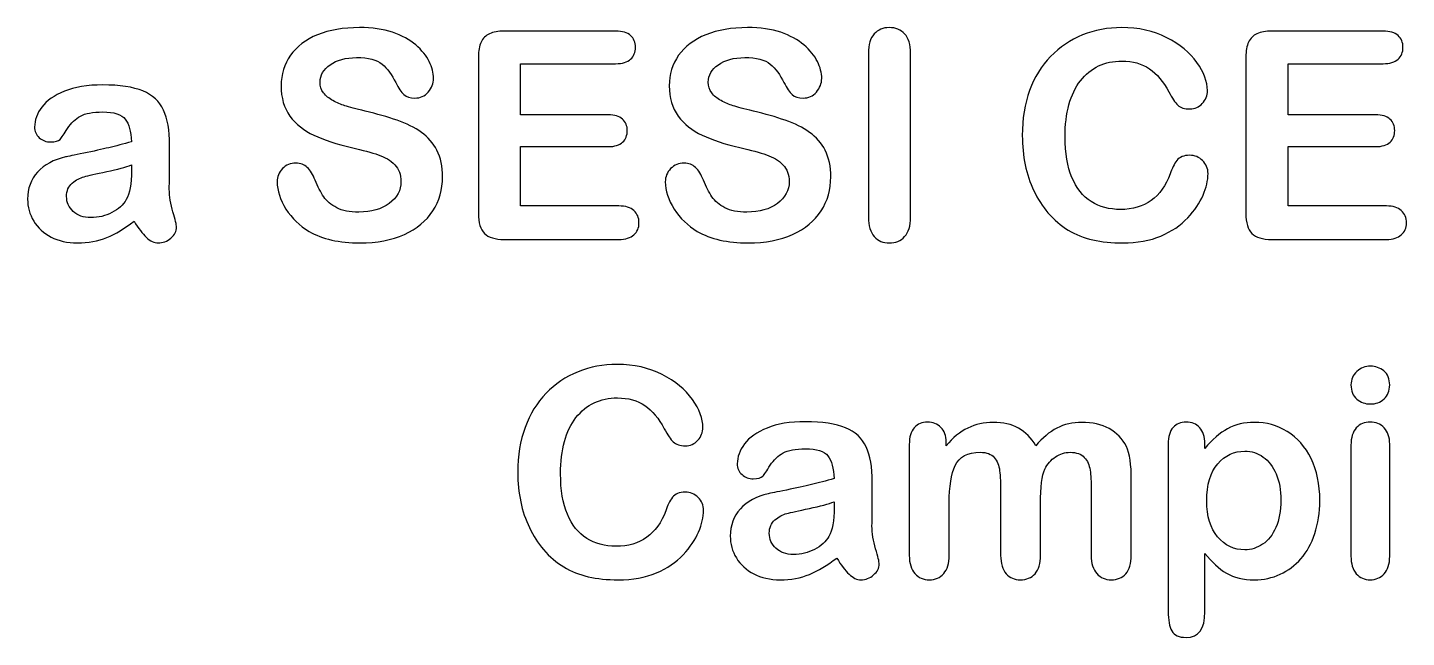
# Model space of a CAD drawing. Header units: millimetres. Extents: x -142 to 129, y -111 to 105.
# Drawn here: x -112.56 to -89.52, y -108.97 to -98.78 of the extents above; entities that cross this region are included whole.
import ezdxf

# ---------------------------------------------------------------- set-up
doc = ezdxf.new("R2010")
doc.units = ezdxf.units.MM
doc.header["$MEASUREMENT"] = 0
doc.layers.add('Layer 1', color=7, linetype='Continuous')

msp = doc.modelspace()

# ---------------------------------------------------------------- linework, layer by layer
at = {"layer": 'Layer 1', "color": 250}
for points, knots in [([(-105.6245, -101.2721), (-105.6245, -101.4821), (-105.6788, -101.6709), (-105.7874, -101.8387), (-105.8952, -102.0065), (-106.0541, -102.1378), (-106.2632, -102.2326), (-106.4723, -102.3274), (-106.7203, -102.3745), (-107.0064, -102.3745), (-107.3501, -102.3745), (-107.6338, -102.3096), (-107.8567, -102.1807), (-108.0148, -102.0875), (-108.1428, -101.9627), (-108.2417, -101.8071), (-108.3406, -101.6515), (-108.39, -101.4999), (-108.39, -101.3524), (-108.39, -101.2673), (-108.36, -101.1943), (-108.3009, -101.1327), (-108.2417, -101.0719), (-108.1663, -101.0419), (-108.0747, -101.0419), (-108.0002, -101.0419), (-107.9378, -101.0654), (-107.8867, -101.1133), (-107.8348, -101.1603), (-107.791, -101.2308), (-107.7546, -101.3248), (-107.7108, -101.4351), (-107.6622, -101.5283), (-107.6111, -101.602), (-107.5592, -101.6766), (-107.4871, -101.7382), (-107.3939, -101.7868), (-107.2999, -101.8346), (-107.1775, -101.859), (-107.0251, -101.859), (-106.8168, -101.859), (-106.6466, -101.8103), (-106.5161, -101.7131), (-106.3856, -101.6158), (-106.3199, -101.4942), (-106.3199, -101.3483), (-106.3199, -101.2324), (-106.3548, -101.1384), (-106.4253, -101.0671), (-106.4958, -100.9949), (-106.5874, -100.9398), (-106.6993, -100.9017), (-106.8103, -100.8636), (-106.9602, -100.8231), (-107.1467, -100.7801), (-107.3963, -100.7218), (-107.6062, -100.6529), (-107.774, -100.5751), (-107.9426, -100.4965), (-108.0764, -100.3895), (-108.1752, -100.2541), (-108.2741, -100.1187), (-108.3236, -99.951), (-108.3236, -99.7491), (-108.3236, -99.5579), (-108.2717, -99.3876), (-108.1671, -99.2385), (-108.0626, -99.0902), (-107.911, -98.9759), (-107.7132, -98.8956), (-107.5155, -98.8154), (-107.2828, -98.7757), (-107.0154, -98.7757), (-106.8022, -98.7757), (-106.6174, -98.8024), (-106.461, -98.8551), (-106.3053, -98.9086), (-106.1757, -98.9791), (-106.0727, -99.0667), (-105.9706, -99.1542), (-105.8952, -99.2466), (-105.8474, -99.3431), (-105.8004, -99.4395), (-105.7761, -99.5343), (-105.7761, -99.6259), (-105.7761, -99.7094), (-105.806, -99.7856), (-105.8652, -99.8529), (-105.9244, -99.9202), (-105.999, -99.9534), (-106.0873, -99.9534), (-106.1684, -99.9534), (-106.2291, -99.9331), (-106.2713, -99.8934), (-106.3134, -99.8529), (-106.3588, -99.7864), (-106.4075, -99.6948), (-106.4715, -99.5635), (-106.5469, -99.4606), (-106.636, -99.3868), (-106.7244, -99.3131), (-106.867, -99.2766), (-107.064, -99.2766), (-107.2456, -99.2766), (-107.3931, -99.3163), (-107.5041, -99.3966), (-107.616, -99.4768), (-107.6719, -99.5724), (-107.6719, -99.6851), (-107.6719, -99.7548), (-107.6533, -99.8148), (-107.6152, -99.8659), (-107.5771, -99.9161), (-107.5244, -99.9599), (-107.4579, -99.9964), (-107.3915, -100.0328), (-107.3242, -100.0612), (-107.2561, -100.0823), (-107.188, -100.1025), (-107.0753, -100.1325), (-106.9189, -100.1722), (-106.7228, -100.2184), (-106.5444, -100.2687), (-106.3856, -100.3246), (-106.2267, -100.3797), (-106.0914, -100.447), (-105.9795, -100.5264), (-105.8676, -100.6051), (-105.7809, -100.7056), (-105.7185, -100.8263), (-105.6561, -100.9479), (-105.6245, -101.0962), (-105.6245, -101.2721)], [0, 0, 0, 0, 0.0227273, 0.0227273, 0.0227273, 0.0454545, 0.0454545, 0.0454545, 0.0681818, 0.0681818, 0.0681818, 0.0909091, 0.0909091, 0.0909091, 0.1136364, 0.1136364, 0.1136364, 0.1363636, 0.1363636, 0.1363636, 0.1590909, 0.1590909, 0.1590909, 0.1818182, 0.1818182, 0.1818182, 0.2045455, 0.2045455, 0.2045455, 0.2272727, 0.2272727, 0.2272727, 0.25, 0.25, 0.25, 0.2727273, 0.2727273, 0.2727273, 0.2954545, 0.2954545, 0.2954545, 0.3181818, 0.3181818, 0.3181818, 0.3409091, 0.3409091, 0.3409091, 0.3636364, 0.3636364, 0.3636364, 0.3863636, 0.3863636, 0.3863636, 0.4090909, 0.4090909, 0.4090909, 0.4318182, 0.4318182, 0.4318182, 0.4545455, 0.4545455, 0.4545455, 0.4772727, 0.4772727, 0.4772727, 0.5, 0.5, 0.5, 0.5227273, 0.5227273, 0.5227273, 0.5454545, 0.5454545, 0.5454545, 0.5681818, 0.5681818, 0.5681818, 0.5909091, 0.5909091, 0.5909091, 0.6136364, 0.6136364, 0.6136364, 0.6363636, 0.6363636, 0.6363636, 0.6590909, 0.6590909, 0.6590909, 0.6818182, 0.6818182, 0.6818182, 0.7045455, 0.7045455, 0.7045455, 0.7272727, 0.7272727, 0.7272727, 0.75, 0.75, 0.75, 0.7727273, 0.7727273, 0.7727273, 0.7954545, 0.7954545, 0.7954545, 0.8181818, 0.8181818, 0.8181818, 0.8409091, 0.8409091, 0.8409091, 0.8636364, 0.8636364, 0.8636364, 0.8863636, 0.8863636, 0.8863636, 0.9090909, 0.9090909, 0.9090909, 0.9318182, 0.9318182, 0.9318182, 0.9545455, 0.9545455, 0.9545455, 0.9772727, 0.9772727, 0.9772727, 1, 1, 1, 1]), ([(-102.7325, -99.3787), (-102.7325, -99.3787), (-104.3211, -99.3787), (-104.3211, -99.3787), (-104.3211, -99.3787), (-104.3211, -100.2347), (-104.3211, -100.2347), (-104.3211, -100.2347), (-102.8581, -100.2347), (-102.8581, -100.2347), (-102.7503, -100.2347), (-102.6701, -100.259), (-102.6174, -100.3068), (-102.5639, -100.3546), (-102.5379, -100.4186), (-102.5379, -100.4973), (-102.5379, -100.5759), (-102.5639, -100.6407), (-102.6157, -100.6902), (-102.6684, -100.7396), (-102.7487, -100.7647), (-102.8581, -100.7647), (-102.8581, -100.7647), (-104.3211, -100.7647), (-104.3211, -100.7647), (-104.3211, -100.7647), (-104.3211, -101.7568), (-104.3211, -101.7568), (-104.3211, -101.7568), (-102.6782, -101.7568), (-102.6782, -101.7568), (-102.5671, -101.7568), (-102.4836, -101.7828), (-102.4277, -101.8338), (-102.371, -101.8849), (-102.3426, -101.9538), (-102.3426, -102.0389), (-102.3426, -102.1208), (-102.371, -102.188), (-102.4277, -102.2391), (-102.4836, -102.2902), (-102.5671, -102.3161), (-102.6782, -102.3161), (-102.6782, -102.3161), (-104.5943, -102.3161), (-104.5943, -102.3161), (-104.7474, -102.3161), (-104.8577, -102.2821), (-104.925, -102.214), (-104.9922, -102.1459), (-105.0263, -102.0357), (-105.0263, -101.8841), (-105.0263, -101.8841), (-105.0263, -99.2661), (-105.0263, -99.2661), (-105.0263, -99.1647), (-105.0109, -99.0821), (-104.9809, -99.018), (-104.9509, -98.954), (-104.9039, -98.907), (-104.8398, -98.8778), (-104.7758, -98.8486), (-104.694, -98.834), (-104.5943, -98.834), (-104.5943, -98.834), (-102.7325, -98.834), (-102.7325, -98.834), (-102.6198, -98.834), (-102.5363, -98.8592), (-102.482, -98.9086), (-102.4277, -98.9589), (-102.4001, -99.0245), (-102.4001, -99.1048), (-102.4001, -99.1874), (-102.4277, -99.2539), (-102.482, -99.3042), (-102.5363, -99.3536), (-102.6198, -99.3787), (-102.7325, -99.3787)], [0, 0, 0, 0, 0.0384615, 0.0384615, 0.0384615, 0.0769231, 0.0769231, 0.0769231, 0.1153846, 0.1153846, 0.1153846, 0.1538462, 0.1538462, 0.1538462, 0.1923077, 0.1923077, 0.1923077, 0.2307692, 0.2307692, 0.2307692, 0.2692308, 0.2692308, 0.2692308, 0.3076923, 0.3076923, 0.3076923, 0.3461538, 0.3461538, 0.3461538, 0.3846154, 0.3846154, 0.3846154, 0.4230769, 0.4230769, 0.4230769, 0.4615385, 0.4615385, 0.4615385, 0.5, 0.5, 0.5, 0.5384615, 0.5384615, 0.5384615, 0.5769231, 0.5769231, 0.5769231, 0.6153846, 0.6153846, 0.6153846, 0.6538462, 0.6538462, 0.6538462, 0.6923077, 0.6923077, 0.6923077, 0.7307692, 0.7307692, 0.7307692, 0.7692308, 0.7692308, 0.7692308, 0.8076923, 0.8076923, 0.8076923, 0.8461538, 0.8461538, 0.8461538, 0.8846154, 0.8846154, 0.8846154, 0.9230769, 0.9230769, 0.9230769, 0.9615385, 0.9615385, 0.9615385, 1, 1, 1, 1]), ([(-99.1369, -101.2721), (-99.1369, -101.4821), (-99.1912, -101.6709), (-99.2998, -101.8387), (-99.4076, -102.0065), (-99.5665, -102.1378), (-99.7756, -102.2326), (-99.9847, -102.3274), (-100.2327, -102.3745), (-100.5188, -102.3745), (-100.8625, -102.3745), (-101.1462, -102.3096), (-101.3691, -102.1807), (-101.5272, -102.0875), (-101.6552, -101.9627), (-101.7541, -101.8071), (-101.853, -101.6515), (-101.9024, -101.4999), (-101.9024, -101.3524), (-101.9024, -101.2673), (-101.8724, -101.1943), (-101.8133, -101.1327), (-101.7541, -101.0719), (-101.6787, -101.0419), (-101.5871, -101.0419), (-101.5126, -101.0419), (-101.4502, -101.0654), (-101.3991, -101.1133), (-101.3472, -101.1603), (-101.3034, -101.2308), (-101.267, -101.3248), (-101.2232, -101.4351), (-101.1746, -101.5283), (-101.1235, -101.602), (-101.0716, -101.6766), (-100.9995, -101.7382), (-100.9063, -101.7868), (-100.8123, -101.8346), (-100.6899, -101.859), (-100.5375, -101.859), (-100.3292, -101.859), (-100.159, -101.8103), (-100.0285, -101.7131), (-99.898, -101.6158), (-99.8323, -101.4942), (-99.8323, -101.3483), (-99.8323, -101.2324), (-99.8672, -101.1384), (-99.9377, -101.0671), (-100.0082, -100.9949), (-100.0998, -100.9398), (-100.2117, -100.9017), (-100.3227, -100.8636), (-100.4726, -100.8231), (-100.6591, -100.7801), (-100.9087, -100.7218), (-101.1186, -100.6529), (-101.2864, -100.5751), (-101.455, -100.4965), (-101.5888, -100.3895), (-101.6876, -100.2541), (-101.7865, -100.1187), (-101.836, -99.951), (-101.836, -99.7491), (-101.836, -99.5579), (-101.7841, -99.3876), (-101.6795, -99.2385), (-101.575, -99.0902), (-101.4234, -98.9759), (-101.2256, -98.8956), (-101.0279, -98.8154), (-100.7952, -98.7757), (-100.5278, -98.7757), (-100.3146, -98.7757), (-100.1298, -98.8024), (-99.9734, -98.8551), (-99.8177, -98.9086), (-99.6881, -98.9791), (-99.5851, -99.0667), (-99.483, -99.1542), (-99.4076, -99.2466), (-99.3598, -99.3431), (-99.3128, -99.4395), (-99.2885, -99.5343), (-99.2885, -99.6259), (-99.2885, -99.7094), (-99.3184, -99.7856), (-99.3776, -99.8529), (-99.4368, -99.9202), (-99.5114, -99.9534), (-99.5997, -99.9534), (-99.6808, -99.9534), (-99.7415, -99.9331), (-99.7837, -99.8934), (-99.8258, -99.8529), (-99.8712, -99.7864), (-99.9199, -99.6948), (-99.9839, -99.5635), (-100.0593, -99.4606), (-100.1484, -99.3868), (-100.2368, -99.3131), (-100.3794, -99.2766), (-100.5764, -99.2766), (-100.758, -99.2766), (-100.9055, -99.3163), (-101.0165, -99.3966), (-101.1284, -99.4768), (-101.1843, -99.5724), (-101.1843, -99.6851), (-101.1843, -99.7548), (-101.1657, -99.8148), (-101.1276, -99.8659), (-101.0895, -99.9161), (-101.0368, -99.9599), (-100.9703, -99.9964), (-100.9039, -100.0328), (-100.8366, -100.0612), (-100.7685, -100.0823), (-100.7004, -100.1025), (-100.5877, -100.1325), (-100.4313, -100.1722), (-100.2352, -100.2184), (-100.0568, -100.2687), (-99.898, -100.3246), (-99.7391, -100.3797), (-99.6038, -100.447), (-99.4919, -100.5264), (-99.38, -100.6051), (-99.2933, -100.7056), (-99.2309, -100.8263), (-99.1685, -100.9479), (-99.1369, -101.0962), (-99.1369, -101.2721)], [0, 0, 0, 0, 0.0227273, 0.0227273, 0.0227273, 0.0454545, 0.0454545, 0.0454545, 0.0681818, 0.0681818, 0.0681818, 0.0909091, 0.0909091, 0.0909091, 0.1136364, 0.1136364, 0.1136364, 0.1363636, 0.1363636, 0.1363636, 0.1590909, 0.1590909, 0.1590909, 0.1818182, 0.1818182, 0.1818182, 0.2045455, 0.2045455, 0.2045455, 0.2272727, 0.2272727, 0.2272727, 0.25, 0.25, 0.25, 0.2727273, 0.2727273, 0.2727273, 0.2954545, 0.2954545, 0.2954545, 0.3181818, 0.3181818, 0.3181818, 0.3409091, 0.3409091, 0.3409091, 0.3636364, 0.3636364, 0.3636364, 0.3863636, 0.3863636, 0.3863636, 0.4090909, 0.4090909, 0.4090909, 0.4318182, 0.4318182, 0.4318182, 0.4545455, 0.4545455, 0.4545455, 0.4772727, 0.4772727, 0.4772727, 0.5, 0.5, 0.5, 0.5227273, 0.5227273, 0.5227273, 0.5454545, 0.5454545, 0.5454545, 0.5681818, 0.5681818, 0.5681818, 0.5909091, 0.5909091, 0.5909091, 0.6136364, 0.6136364, 0.6136364, 0.6363636, 0.6363636, 0.6363636, 0.6590909, 0.6590909, 0.6590909, 0.6818182, 0.6818182, 0.6818182, 0.7045455, 0.7045455, 0.7045455, 0.7272727, 0.7272727, 0.7272727, 0.75, 0.75, 0.75, 0.7727273, 0.7727273, 0.7727273, 0.7954545, 0.7954545, 0.7954545, 0.8181818, 0.8181818, 0.8181818, 0.8409091, 0.8409091, 0.8409091, 0.8636364, 0.8636364, 0.8636364, 0.8863636, 0.8863636, 0.8863636, 0.9090909, 0.9090909, 0.9090909, 0.9318182, 0.9318182, 0.9318182, 0.9545455, 0.9545455, 0.9545455, 0.9772727, 0.9772727, 0.9772727, 1, 1, 1, 1]), ([(-98.5095, -101.9449), (-98.5095, -101.9449), (-98.5095, -99.2028), (-98.5095, -99.2028), (-98.5095, -99.0602), (-98.4771, -98.954), (-98.4122, -98.8827), (-98.3474, -98.8114), (-98.2631, -98.7757), (-98.1602, -98.7757), (-98.0548, -98.7757), (-97.9689, -98.8105), (-97.9032, -98.8811), (-97.8376, -98.9516), (-97.8043, -99.0586), (-97.8043, -99.2028), (-97.8043, -99.2028), (-97.8043, -101.9449), (-97.8043, -101.9449), (-97.8043, -102.0892), (-97.8376, -102.1961), (-97.9032, -102.2675), (-97.9689, -102.3388), (-98.0548, -102.3745), (-98.1602, -102.3745), (-98.2615, -102.3745), (-98.345, -102.3388), (-98.4106, -102.2667), (-98.4763, -102.1945), (-98.5095, -102.0875), (-98.5095, -101.9449)], [0, 0, 0, 0, 0.1, 0.1, 0.1, 0.2, 0.2, 0.2, 0.3, 0.3, 0.3, 0.4, 0.4, 0.4, 0.5, 0.5, 0.5, 0.6, 0.6, 0.6, 0.7, 0.7, 0.7, 0.8, 0.8, 0.8, 0.9, 0.9, 0.9, 1, 1, 1, 1]), ([(-92.8333, -101.2162), (-92.8333, -101.3272), (-92.8601, -101.4472), (-92.9152, -101.5761), (-92.9695, -101.705), (-93.0554, -101.8314), (-93.1729, -101.9554), (-93.2896, -102.0802), (-93.4396, -102.1807), (-93.6211, -102.2586), (-93.8035, -102.3356), (-94.0159, -102.3745), (-94.2582, -102.3745), (-94.4414, -102.3745), (-94.6084, -102.3574), (-94.7591, -102.3226), (-94.9091, -102.2877), (-95.0461, -102.2334), (-95.1685, -102.1597), (-95.2908, -102.0867), (-95.4043, -101.9895), (-95.5073, -101.8695), (-95.5988, -101.7601), (-95.6775, -101.6385), (-95.7423, -101.5031), (-95.8072, -101.3678), (-95.8558, -101.2227), (-95.8882, -101.0695), (-95.9206, -100.9155), (-95.9368, -100.7526), (-95.9368, -100.5799), (-95.9368, -100.3003), (-95.8963, -100.049), (-95.8144, -99.8278), (-95.7334, -99.6057), (-95.6159, -99.416), (-95.4643, -99.2588), (-95.3119, -99.1015), (-95.1344, -98.9816), (-94.9302, -98.8989), (-94.7259, -98.817), (-94.5079, -98.7757), (-94.2769, -98.7757), (-93.9948, -98.7757), (-93.7443, -98.8316), (-93.5239, -98.9443), (-93.3042, -99.0561), (-93.1356, -99.1955), (-93.0181, -99.3609), (-92.9014, -99.5262), (-92.8422, -99.6819), (-92.8422, -99.8294), (-92.8422, -99.9104), (-92.8714, -99.981), (-92.9281, -100.0434), (-92.9849, -100.105), (-93.0538, -100.1358), (-93.1348, -100.1358), (-93.2248, -100.1358), (-93.2929, -100.1139), (-93.3375, -100.0717), (-93.3828, -100.0288), (-93.4331, -99.955), (-93.4882, -99.8505), (-93.5806, -99.6778), (-93.6884, -99.5489), (-93.8124, -99.463), (-93.9373, -99.3779), (-94.0896, -99.335), (-94.272, -99.335), (-94.5622, -99.335), (-94.7924, -99.4452), (-94.9642, -99.6648), (-95.136, -99.8853), (-95.2219, -100.1982), (-95.2219, -100.6034), (-95.2219, -100.8742), (-95.1839, -101.0995), (-95.1077, -101.2794), (-95.0323, -101.4594), (-94.9245, -101.5931), (-94.7851, -101.6823), (-94.6457, -101.7706), (-94.4827, -101.8152), (-94.2955, -101.8152), (-94.0929, -101.8152), (-93.9219, -101.7649), (-93.7816, -101.6644), (-93.6414, -101.5639), (-93.536, -101.4164), (-93.4647, -101.2211), (-93.4347, -101.1295), (-93.3974, -101.0549), (-93.3529, -100.9966), (-93.3091, -100.939), (-93.2378, -100.9098), (-93.1397, -100.9098), (-93.0554, -100.9098), (-92.9833, -100.939), (-92.9233, -100.9982), (-92.8633, -101.0565), (-92.8333, -101.1295), (-92.8333, -101.2162)], [0, 0, 0, 0, 0.0294118, 0.0294118, 0.0294118, 0.0588235, 0.0588235, 0.0588235, 0.0882353, 0.0882353, 0.0882353, 0.1176471, 0.1176471, 0.1176471, 0.1470588, 0.1470588, 0.1470588, 0.1764706, 0.1764706, 0.1764706, 0.2058824, 0.2058824, 0.2058824, 0.2352941, 0.2352941, 0.2352941, 0.2647059, 0.2647059, 0.2647059, 0.2941176, 0.2941176, 0.2941176, 0.3235294, 0.3235294, 0.3235294, 0.3529412, 0.3529412, 0.3529412, 0.3823529, 0.3823529, 0.3823529, 0.4117647, 0.4117647, 0.4117647, 0.4411765, 0.4411765, 0.4411765, 0.4705882, 0.4705882, 0.4705882, 0.5, 0.5, 0.5, 0.5294118, 0.5294118, 0.5294118, 0.5588235, 0.5588235, 0.5588235, 0.5882353, 0.5882353, 0.5882353, 0.6176471, 0.6176471, 0.6176471, 0.6470588, 0.6470588, 0.6470588, 0.6764706, 0.6764706, 0.6764706, 0.7058824, 0.7058824, 0.7058824, 0.7352941, 0.7352941, 0.7352941, 0.7647059, 0.7647059, 0.7647059, 0.7941176, 0.7941176, 0.7941176, 0.8235294, 0.8235294, 0.8235294, 0.8529412, 0.8529412, 0.8529412, 0.8823529, 0.8823529, 0.8823529, 0.9117647, 0.9117647, 0.9117647, 0.9411765, 0.9411765, 0.9411765, 0.9705882, 0.9705882, 0.9705882, 1, 1, 1, 1]), ([(-89.9073, -99.3787), (-89.9073, -99.3787), (-91.4959, -99.3787), (-91.4959, -99.3787), (-91.4959, -99.3787), (-91.4959, -100.2347), (-91.4959, -100.2347), (-91.4959, -100.2347), (-90.0329, -100.2347), (-90.0329, -100.2347), (-89.9251, -100.2347), (-89.8449, -100.259), (-89.7922, -100.3068), (-89.7387, -100.3546), (-89.7127, -100.4186), (-89.7127, -100.4973), (-89.7127, -100.5759), (-89.7387, -100.6407), (-89.7905, -100.6902), (-89.8432, -100.7396), (-89.9235, -100.7647), (-90.0329, -100.7647), (-90.0329, -100.7647), (-91.4959, -100.7647), (-91.4959, -100.7647), (-91.4959, -100.7647), (-91.4959, -101.7568), (-91.4959, -101.7568), (-91.4959, -101.7568), (-89.853, -101.7568), (-89.853, -101.7568), (-89.7419, -101.7568), (-89.6584, -101.7828), (-89.6025, -101.8338), (-89.5458, -101.8849), (-89.5174, -101.9538), (-89.5174, -102.0389), (-89.5174, -102.1208), (-89.5458, -102.188), (-89.6025, -102.2391), (-89.6584, -102.2902), (-89.7419, -102.3161), (-89.853, -102.3161), (-89.853, -102.3161), (-91.7691, -102.3161), (-91.7691, -102.3161), (-91.9222, -102.3161), (-92.0325, -102.2821), (-92.0998, -102.214), (-92.167, -102.1459), (-92.2011, -102.0357), (-92.2011, -101.8841), (-92.2011, -101.8841), (-92.2011, -99.2661), (-92.2011, -99.2661), (-92.2011, -99.1647), (-92.1857, -99.0821), (-92.1557, -99.018), (-92.1257, -98.954), (-92.0787, -98.907), (-92.0146, -98.8778), (-91.9506, -98.8486), (-91.8688, -98.834), (-91.7691, -98.834), (-91.7691, -98.834), (-89.9073, -98.834), (-89.9073, -98.834), (-89.7946, -98.834), (-89.7111, -98.8592), (-89.6568, -98.9086), (-89.6025, -98.9589), (-89.5749, -99.0245), (-89.5749, -99.1048), (-89.5749, -99.1874), (-89.6025, -99.2539), (-89.6568, -99.3042), (-89.7111, -99.3536), (-89.7946, -99.3787), (-89.9073, -99.3787)], [0, 0, 0, 0, 0.0384615, 0.0384615, 0.0384615, 0.0769231, 0.0769231, 0.0769231, 0.1153846, 0.1153846, 0.1153846, 0.1538462, 0.1538462, 0.1538462, 0.1923077, 0.1923077, 0.1923077, 0.2307692, 0.2307692, 0.2307692, 0.2692308, 0.2692308, 0.2692308, 0.3076923, 0.3076923, 0.3076923, 0.3461538, 0.3461538, 0.3461538, 0.3846154, 0.3846154, 0.3846154, 0.4230769, 0.4230769, 0.4230769, 0.4615385, 0.4615385, 0.4615385, 0.5, 0.5, 0.5, 0.5384615, 0.5384615, 0.5384615, 0.5769231, 0.5769231, 0.5769231, 0.6153846, 0.6153846, 0.6153846, 0.6538462, 0.6538462, 0.6538462, 0.6923077, 0.6923077, 0.6923077, 0.7307692, 0.7307692, 0.7307692, 0.7692308, 0.7692308, 0.7692308, 0.8076923, 0.8076923, 0.8076923, 0.8461538, 0.8461538, 0.8461538, 0.8846154, 0.8846154, 0.8846154, 0.9230769, 0.9230769, 0.9230769, 0.9615385, 0.9615385, 0.9615385, 1, 1, 1, 1]), ([(-110.7812, -102.0105), (-110.9384, -102.1321), (-111.09, -102.2229), (-111.2359, -102.2837), (-111.3826, -102.3445), (-111.5471, -102.3745), (-111.7287, -102.3745), (-111.8948, -102.3745), (-112.0415, -102.3412), (-112.1672, -102.2756), (-112.2928, -102.2099), (-112.3901, -102.1216), (-112.4581, -102.0089), (-112.5262, -101.8962), (-112.5603, -101.7747), (-112.5603, -101.6434), (-112.5603, -101.4659), (-112.5043, -101.3151), (-112.3917, -101.1903), (-112.279, -101.0646), (-112.1242, -100.9812), (-111.9272, -100.9382), (-111.8867, -100.9285), (-111.7846, -100.9074), (-111.6217, -100.8742), (-111.4588, -100.8409), (-111.3185, -100.8109), (-111.2026, -100.7826), (-111.0867, -100.755), (-110.9603, -100.7218), (-110.8241, -100.6821), (-110.8322, -100.511), (-110.8663, -100.3854), (-110.927, -100.306), (-110.9886, -100.2257), (-111.1143, -100.186), (-111.3064, -100.186), (-111.4709, -100.186), (-111.5949, -100.2087), (-111.6776, -100.2549), (-111.7611, -100.3003), (-111.8324, -100.3692), (-111.8916, -100.4616), (-111.9508, -100.5532), (-111.9929, -100.6132), (-112.0172, -100.6432), (-112.0423, -100.6723), (-112.095, -100.6869), (-112.1753, -100.6869), (-112.2482, -100.6869), (-112.3114, -100.6634), (-112.3641, -100.6164), (-112.4168, -100.5702), (-112.4436, -100.5102), (-112.4436, -100.4373), (-112.4436, -100.323), (-112.403, -100.212), (-112.3228, -100.1042), (-112.2417, -99.9964), (-112.1161, -99.908), (-111.9451, -99.8383), (-111.7741, -99.7686), (-111.5609, -99.7337), (-111.3056, -99.7337), (-111.0211, -99.7337), (-110.7966, -99.7678), (-110.6336, -99.8351), (-110.4707, -99.9023), (-110.3556, -100.0085), (-110.2883, -100.1544), (-110.2211, -100.3003), (-110.187, -100.4932), (-110.187, -100.7339), (-110.187, -100.8863), (-110.1878, -101.0152), (-110.1887, -101.1214), (-110.1895, -101.2276), (-110.1903, -101.3459), (-110.1919, -101.4756), (-110.1919, -101.5972), (-110.1716, -101.7244), (-110.1311, -101.8565), (-110.0906, -101.9878), (-110.0711, -102.0729), (-110.0711, -102.111), (-110.0711, -102.1775), (-110.1019, -102.2383), (-110.1643, -102.2926), (-110.2276, -102.3469), (-110.2981, -102.3745), (-110.3775, -102.3745), (-110.444, -102.3745), (-110.5096, -102.3437), (-110.5745, -102.2812), (-110.6393, -102.2188), (-110.7082, -102.1289), (-110.7812, -102.0105)], [0, 0, 0, 0, 0.03125, 0.03125, 0.03125, 0.0625, 0.0625, 0.0625, 0.09375, 0.09375, 0.09375, 0.125, 0.125, 0.125, 0.15625, 0.15625, 0.15625, 0.1875, 0.1875, 0.1875, 0.21875, 0.21875, 0.21875, 0.25, 0.25, 0.25, 0.28125, 0.28125, 0.28125, 0.3125, 0.3125, 0.3125, 0.34375, 0.34375, 0.34375, 0.375, 0.375, 0.375, 0.40625, 0.40625, 0.40625, 0.4375, 0.4375, 0.4375, 0.46875, 0.46875, 0.46875, 0.5, 0.5, 0.5, 0.53125, 0.53125, 0.53125, 0.5625, 0.5625, 0.5625, 0.59375, 0.59375, 0.59375, 0.625, 0.625, 0.625, 0.65625, 0.65625, 0.65625, 0.6875, 0.6875, 0.6875, 0.71875, 0.71875, 0.71875, 0.75, 0.75, 0.75, 0.78125, 0.78125, 0.78125, 0.8125, 0.8125, 0.8125, 0.84375, 0.84375, 0.84375, 0.875, 0.875, 0.875, 0.90625, 0.90625, 0.90625, 0.9375, 0.9375, 0.9375, 0.96875, 0.96875, 0.96875, 1, 1, 1, 1]), ([(-110.8241, -101.0711), (-110.9189, -101.106), (-111.0567, -101.1433), (-111.2383, -101.1814), (-111.419, -101.2203), (-111.5447, -101.2494), (-111.6144, -101.2673), (-111.6841, -101.2859), (-111.7505, -101.3216), (-111.8138, -101.3743), (-111.877, -101.4278), (-111.9086, -101.5015), (-111.9086, -101.5972), (-111.9086, -101.6952), (-111.8713, -101.7787), (-111.7967, -101.8476), (-111.723, -101.9165), (-111.6257, -101.9514), (-111.505, -101.9514), (-111.3769, -101.9514), (-111.2586, -101.923), (-111.1508, -101.8671), (-111.0421, -101.8103), (-110.9627, -101.7382), (-110.9116, -101.649), (-110.8533, -101.551), (-110.8241, -101.3888), (-110.8241, -101.1635), (-110.8241, -101.1635), (-110.8241, -101.0711), (-110.8241, -101.0711)], [0, 0, 0, 0, 0.1, 0.1, 0.1, 0.2, 0.2, 0.2, 0.3, 0.3, 0.3, 0.4, 0.4, 0.4, 0.5, 0.5, 0.5, 0.6, 0.6, 0.6, 0.7, 0.7, 0.7, 0.8, 0.8, 0.8, 0.9, 0.9, 0.9, 1, 1, 1, 1]), ([(-101.2646, -106.8445), (-101.2646, -106.9555), (-101.2914, -107.0755), (-101.3465, -107.2044), (-101.4008, -107.3333), (-101.4867, -107.4597), (-101.6042, -107.5837), (-101.7209, -107.7085), (-101.8709, -107.809), (-102.0524, -107.8869), (-102.2348, -107.9639), (-102.4472, -108.0028), (-102.6895, -108.0028), (-102.8727, -108.0028), (-103.0397, -107.9857), (-103.1904, -107.9509), (-103.3404, -107.916), (-103.4774, -107.8617), (-103.5998, -107.788), (-103.7221, -107.715), (-103.8356, -107.6178), (-103.9386, -107.4978), (-104.0301, -107.3884), (-104.1088, -107.2668), (-104.1736, -107.1314), (-104.2385, -106.9961), (-104.2871, -106.851), (-104.3195, -106.6978), (-104.3519, -106.5438), (-104.3681, -106.3809), (-104.3681, -106.2082), (-104.3681, -105.9286), (-104.3276, -105.6773), (-104.2457, -105.4561), (-104.1647, -105.234), (-104.0472, -105.0443), (-103.8956, -104.8871), (-103.7432, -104.7298), (-103.5657, -104.6099), (-103.3615, -104.5272), (-103.1572, -104.4453), (-102.9392, -104.404), (-102.7082, -104.404), (-102.4261, -104.404), (-102.1756, -104.4599), (-101.9552, -104.5726), (-101.7355, -104.6844), (-101.5669, -104.8238), (-101.4494, -104.9892), (-101.3327, -105.1545), (-101.2735, -105.3102), (-101.2735, -105.4577), (-101.2735, -105.5387), (-101.3027, -105.6093), (-101.3594, -105.6717), (-101.4162, -105.7333), (-101.4851, -105.7641), (-101.5661, -105.7641), (-101.6561, -105.7641), (-101.7242, -105.7422), (-101.7688, -105.7), (-101.8141, -105.6571), (-101.8644, -105.5833), (-101.9195, -105.4788), (-102.0119, -105.3061), (-102.1197, -105.1772), (-102.2437, -105.0913), (-102.3686, -105.0062), (-102.5209, -104.9633), (-102.7033, -104.9633), (-102.9935, -104.9633), (-103.2237, -105.0735), (-103.3955, -105.2931), (-103.5673, -105.5136), (-103.6532, -105.8265), (-103.6532, -106.2317), (-103.6532, -106.5025), (-103.6152, -106.7278), (-103.539, -106.9077), (-103.4636, -107.0877), (-103.3558, -107.2214), (-103.2164, -107.3106), (-103.077, -107.3989), (-102.914, -107.4435), (-102.7268, -107.4435), (-102.5242, -107.4435), (-102.3532, -107.3932), (-102.2129, -107.2927), (-102.0727, -107.1922), (-101.9673, -107.0447), (-101.896, -106.8494), (-101.866, -106.7578), (-101.8287, -106.6832), (-101.7842, -106.6249), (-101.7404, -106.5673), (-101.6691, -106.5381), (-101.571, -106.5381), (-101.4867, -106.5381), (-101.4146, -106.5673), (-101.3546, -106.6265), (-101.2946, -106.6848), (-101.2646, -106.7578), (-101.2646, -106.8445)], [0, 0, 0, 0, 0.0294118, 0.0294118, 0.0294118, 0.0588235, 0.0588235, 0.0588235, 0.0882353, 0.0882353, 0.0882353, 0.1176471, 0.1176471, 0.1176471, 0.1470588, 0.1470588, 0.1470588, 0.1764706, 0.1764706, 0.1764706, 0.2058824, 0.2058824, 0.2058824, 0.2352941, 0.2352941, 0.2352941, 0.2647059, 0.2647059, 0.2647059, 0.2941176, 0.2941176, 0.2941176, 0.3235294, 0.3235294, 0.3235294, 0.3529412, 0.3529412, 0.3529412, 0.3823529, 0.3823529, 0.3823529, 0.4117647, 0.4117647, 0.4117647, 0.4411765, 0.4411765, 0.4411765, 0.4705882, 0.4705882, 0.4705882, 0.5, 0.5, 0.5, 0.5294118, 0.5294118, 0.5294118, 0.5588235, 0.5588235, 0.5588235, 0.5882353, 0.5882353, 0.5882353, 0.6176471, 0.6176471, 0.6176471, 0.6470588, 0.6470588, 0.6470588, 0.6764706, 0.6764706, 0.6764706, 0.7058824, 0.7058824, 0.7058824, 0.7352941, 0.7352941, 0.7352941, 0.7647059, 0.7647059, 0.7647059, 0.7941176, 0.7941176, 0.7941176, 0.8235294, 0.8235294, 0.8235294, 0.8529412, 0.8529412, 0.8529412, 0.8823529, 0.8823529, 0.8823529, 0.9117647, 0.9117647, 0.9117647, 0.9411765, 0.9411765, 0.9411765, 0.9705882, 0.9705882, 0.9705882, 1, 1, 1, 1]), ([(-90.1173, -105.0654), (-90.2073, -105.0654), (-90.2843, -105.0378), (-90.3483, -104.9827), (-90.4123, -104.9276), (-90.4439, -104.849), (-90.4439, -104.7477), (-90.4439, -104.6569), (-90.4115, -104.5815), (-90.3459, -104.5223), (-90.2802, -104.4632), (-90.204, -104.4332), (-90.1173, -104.4332), (-90.033, -104.4332), (-89.9592, -104.4599), (-89.8944, -104.5134), (-89.8296, -104.5677), (-89.7971, -104.6455), (-89.7971, -104.7477), (-89.7971, -104.8474), (-89.8287, -104.9252), (-89.892, -104.9811), (-89.9552, -105.037), (-90.0298, -105.0654), (-90.1173, -105.0654)], [0, 0, 0, 0, 0.125, 0.125, 0.125, 0.25, 0.25, 0.25, 0.375, 0.375, 0.375, 0.5, 0.5, 0.5, 0.625, 0.625, 0.625, 0.75, 0.75, 0.75, 0.875, 0.875, 0.875, 1, 1, 1, 1]), ([(-99.0381, -107.6388), (-99.1953, -107.7604), (-99.3469, -107.8512), (-99.4928, -107.912), (-99.6395, -107.9728), (-99.804, -108.0028), (-99.9856, -108.0028), (-100.1517, -108.0028), (-100.2984, -107.9695), (-100.4241, -107.9039), (-100.5497, -107.8382), (-100.647, -107.7499), (-100.715, -107.6372), (-100.7831, -107.5245), (-100.8172, -107.403), (-100.8172, -107.2717), (-100.8172, -107.0942), (-100.7612, -106.9434), (-100.6486, -106.8186), (-100.5359, -106.6929), (-100.3811, -106.6095), (-100.1841, -106.5665), (-100.1436, -106.5568), (-100.0415, -106.5357), (-99.8786, -106.5025), (-99.7157, -106.4692), (-99.5754, -106.4392), (-99.4595, -106.4109), (-99.3436, -106.3833), (-99.2172, -106.3501), (-99.081, -106.3104), (-99.0891, -106.1393), (-99.1232, -106.0137), (-99.1839, -105.9343), (-99.2455, -105.854), (-99.3712, -105.8143), (-99.5633, -105.8143), (-99.7278, -105.8143), (-99.8518, -105.837), (-99.9345, -105.8832), (-100.018, -105.9286), (-100.0893, -105.9975), (-100.1485, -106.0899), (-100.2077, -106.1815), (-100.2498, -106.2415), (-100.2741, -106.2715), (-100.2992, -106.3006), (-100.3519, -106.3152), (-100.4322, -106.3152), (-100.5051, -106.3152), (-100.5683, -106.2917), (-100.621, -106.2447), (-100.6737, -106.1985), (-100.7005, -106.1385), (-100.7005, -106.0656), (-100.7005, -105.9513), (-100.6599, -105.8403), (-100.5797, -105.7325), (-100.4986, -105.6247), (-100.373, -105.5363), (-100.202, -105.4666), (-100.031, -105.3969), (-99.8178, -105.362), (-99.5625, -105.362), (-99.278, -105.362), (-99.0535, -105.3961), (-98.8905, -105.4634), (-98.7276, -105.5306), (-98.6125, -105.6368), (-98.5452, -105.7827), (-98.478, -105.9286), (-98.4439, -106.1215), (-98.4439, -106.3622), (-98.4439, -106.5146), (-98.4447, -106.6435), (-98.4456, -106.7497), (-98.4464, -106.8559), (-98.4472, -106.9742), (-98.4488, -107.1039), (-98.4488, -107.2255), (-98.4285, -107.3527), (-98.388, -107.4848), (-98.3475, -107.6161), (-98.328, -107.7012), (-98.328, -107.7393), (-98.328, -107.8058), (-98.3588, -107.8666), (-98.4212, -107.9209), (-98.4845, -107.9752), (-98.555, -108.0028), (-98.6344, -108.0028), (-98.7009, -108.0028), (-98.7665, -107.972), (-98.8314, -107.9095), (-98.8962, -107.8471), (-98.9651, -107.7572), (-99.0381, -107.6388)], [0, 0, 0, 0, 0.03125, 0.03125, 0.03125, 0.0625, 0.0625, 0.0625, 0.09375, 0.09375, 0.09375, 0.125, 0.125, 0.125, 0.15625, 0.15625, 0.15625, 0.1875, 0.1875, 0.1875, 0.21875, 0.21875, 0.21875, 0.25, 0.25, 0.25, 0.28125, 0.28125, 0.28125, 0.3125, 0.3125, 0.3125, 0.34375, 0.34375, 0.34375, 0.375, 0.375, 0.375, 0.40625, 0.40625, 0.40625, 0.4375, 0.4375, 0.4375, 0.46875, 0.46875, 0.46875, 0.5, 0.5, 0.5, 0.53125, 0.53125, 0.53125, 0.5625, 0.5625, 0.5625, 0.59375, 0.59375, 0.59375, 0.625, 0.625, 0.625, 0.65625, 0.65625, 0.65625, 0.6875, 0.6875, 0.6875, 0.71875, 0.71875, 0.71875, 0.75, 0.75, 0.75, 0.78125, 0.78125, 0.78125, 0.8125, 0.8125, 0.8125, 0.84375, 0.84375, 0.84375, 0.875, 0.875, 0.875, 0.90625, 0.90625, 0.90625, 0.9375, 0.9375, 0.9375, 0.96875, 0.96875, 0.96875, 1, 1, 1, 1]), ([(-95.6321, -106.7327), (-95.6321, -106.7327), (-95.6321, -107.5942), (-95.6321, -107.5942), (-95.6321, -107.7304), (-95.6629, -107.8325), (-95.7245, -107.9006), (-95.7861, -107.9687), (-95.868, -108.0028), (-95.9685, -108.0028), (-96.0666, -108.0028), (-96.146, -107.9687), (-96.2068, -107.9006), (-96.2676, -107.8325), (-96.2984, -107.7304), (-96.2984, -107.5942), (-96.2984, -107.5942), (-96.2984, -106.5616), (-96.2984, -106.5616), (-96.2984, -106.3979), (-96.3041, -106.2715), (-96.3154, -106.1815), (-96.326, -106.0915), (-96.3559, -106.017), (-96.4054, -105.9594), (-96.4548, -105.9019), (-96.5318, -105.8727), (-96.6388, -105.8727), (-96.8512, -105.8727), (-96.9906, -105.9456), (-97.0579, -106.0915), (-97.1251, -106.2366), (-97.1592, -106.4457), (-97.1592, -106.7181), (-97.1592, -106.7181), (-97.1592, -107.5942), (-97.1592, -107.5942), (-97.1592, -107.7288), (-97.19, -107.8309), (-97.2508, -107.8998), (-97.3116, -107.9687), (-97.3918, -108.0028), (-97.4907, -108.0028), (-97.5888, -108.0028), (-97.669, -107.9687), (-97.7314, -107.8998), (-97.7938, -107.8309), (-97.8254, -107.7288), (-97.8254, -107.5942), (-97.8254, -107.5942), (-97.8254, -105.7397), (-97.8254, -105.7397), (-97.8254, -105.6182), (-97.7971, -105.525), (-97.7411, -105.4617), (-97.6852, -105.3985), (-97.6115, -105.3669), (-97.5199, -105.3669), (-97.4307, -105.3669), (-97.357, -105.3969), (-97.2978, -105.4561), (-97.2386, -105.5152), (-97.2086, -105.5971), (-97.2086, -105.7017), (-97.2086, -105.7017), (-97.2086, -105.7633), (-97.2086, -105.7633), (-97.0968, -105.6287), (-96.976, -105.5298), (-96.8479, -105.4666), (-96.7199, -105.4034), (-96.5772, -105.3718), (-96.4208, -105.3718), (-96.2571, -105.3718), (-96.1177, -105.4042), (-96.0001, -105.469), (-95.8826, -105.5339), (-95.7861, -105.6319), (-95.7108, -105.7633), (-95.6013, -105.6303), (-95.4838, -105.5323), (-95.359, -105.4682), (-95.2342, -105.4042), (-95.0956, -105.3718), (-94.9432, -105.3718), (-94.7657, -105.3718), (-94.6133, -105.4066), (-94.4852, -105.4763), (-94.3572, -105.546), (-94.2607, -105.6457), (-94.1975, -105.7754), (-94.1424, -105.8921), (-94.1148, -106.0769), (-94.1148, -106.3282), (-94.1148, -106.3282), (-94.1148, -107.5942), (-94.1148, -107.5942), (-94.1148, -107.7304), (-94.1456, -107.8325), (-94.2072, -107.9006), (-94.2688, -107.9687), (-94.3507, -108.0028), (-94.4512, -108.0028), (-94.5493, -108.0028), (-94.6295, -107.9687), (-94.6919, -107.8998), (-94.7543, -107.8309), (-94.7859, -107.7288), (-94.7859, -107.5942), (-94.7859, -107.5942), (-94.7859, -106.5041), (-94.7859, -106.5041), (-94.7859, -106.3647), (-94.7916, -106.2536), (-94.8038, -106.1693), (-94.8159, -106.0858), (-94.8475, -106.0153), (-94.9002, -105.9578), (-94.9521, -105.901), (-95.0315, -105.8727), (-95.1377, -105.8727), (-95.2236, -105.8727), (-95.3047, -105.8978), (-95.3817, -105.9489), (-95.4579, -105.9991), (-95.5179, -106.0672), (-95.5608, -106.1531), (-95.6086, -106.2617), (-95.6321, -106.4555), (-95.6321, -106.7327)], [0, 0, 0, 0, 0.0232558, 0.0232558, 0.0232558, 0.0465116, 0.0465116, 0.0465116, 0.0697674, 0.0697674, 0.0697674, 0.0930233, 0.0930233, 0.0930233, 0.1162791, 0.1162791, 0.1162791, 0.1395349, 0.1395349, 0.1395349, 0.1627907, 0.1627907, 0.1627907, 0.1860465, 0.1860465, 0.1860465, 0.2093023, 0.2093023, 0.2093023, 0.2325581, 0.2325581, 0.2325581, 0.255814, 0.255814, 0.255814, 0.2790698, 0.2790698, 0.2790698, 0.3023256, 0.3023256, 0.3023256, 0.3255814, 0.3255814, 0.3255814, 0.3488372, 0.3488372, 0.3488372, 0.372093, 0.372093, 0.372093, 0.3953488, 0.3953488, 0.3953488, 0.4186047, 0.4186047, 0.4186047, 0.4418605, 0.4418605, 0.4418605, 0.4651163, 0.4651163, 0.4651163, 0.4883721, 0.4883721, 0.4883721, 0.5116279, 0.5116279, 0.5116279, 0.5348837, 0.5348837, 0.5348837, 0.5581395, 0.5581395, 0.5581395, 0.5813953, 0.5813953, 0.5813953, 0.6046512, 0.6046512, 0.6046512, 0.627907, 0.627907, 0.627907, 0.6511628, 0.6511628, 0.6511628, 0.6744186, 0.6744186, 0.6744186, 0.6976744, 0.6976744, 0.6976744, 0.7209302, 0.7209302, 0.7209302, 0.744186, 0.744186, 0.744186, 0.7674419, 0.7674419, 0.7674419, 0.7906977, 0.7906977, 0.7906977, 0.8139535, 0.8139535, 0.8139535, 0.8372093, 0.8372093, 0.8372093, 0.8604651, 0.8604651, 0.8604651, 0.8837209, 0.8837209, 0.8837209, 0.9069767, 0.9069767, 0.9069767, 0.9302326, 0.9302326, 0.9302326, 0.9534884, 0.9534884, 0.9534884, 0.9767442, 0.9767442, 0.9767442, 1, 1, 1, 1]), ([(-92.8853, -105.7316), (-92.8853, -105.7316), (-92.8853, -105.8103), (-92.8853, -105.8103), (-92.7637, -105.6595), (-92.6364, -105.5485), (-92.5051, -105.4779), (-92.3738, -105.4074), (-92.2255, -105.3718), (-92.0593, -105.3718), (-91.8591, -105.3718), (-91.6759, -105.4228), (-91.5082, -105.5258), (-91.3404, -105.6287), (-91.2075, -105.7795), (-91.1102, -105.9772), (-91.0129, -106.175), (-90.9643, -106.4092), (-90.9643, -106.68), (-90.9643, -106.8794), (-90.9927, -107.0625), (-91.0486, -107.2295), (-91.1045, -107.3965), (-91.1823, -107.5367), (-91.2804, -107.6502), (-91.3785, -107.7637), (-91.4944, -107.8504), (-91.6281, -107.9112), (-91.7619, -107.972), (-91.9053, -108.0028), (-92.0593, -108.0028), (-92.2441, -108.0028), (-92.3998, -107.9655), (-92.5254, -107.8909), (-92.651, -107.8171), (-92.771, -107.7077), (-92.8853, -107.5634), (-92.8853, -107.5634), (-92.8853, -108.5377), (-92.8853, -108.5377), (-92.8853, -108.823), (-92.989, -108.9657), (-93.1965, -108.9657), (-93.3181, -108.9657), (-93.3991, -108.9292), (-93.4389, -108.8554), (-93.4786, -108.7817), (-93.498, -108.6747), (-93.498, -108.5337), (-93.498, -108.5337), (-93.498, -105.7349), (-93.498, -105.7349), (-93.498, -105.6117), (-93.4713, -105.5193), (-93.417, -105.4585), (-93.3635, -105.3977), (-93.2897, -105.3669), (-93.1965, -105.3669), (-93.1049, -105.3669), (-93.0295, -105.3985), (-92.972, -105.4609), (-92.9144, -105.5241), (-92.8853, -105.6141), (-92.8853, -105.7316)], [0, 0, 0, 0, 0.047619, 0.047619, 0.047619, 0.0952381, 0.0952381, 0.0952381, 0.1428571, 0.1428571, 0.1428571, 0.1904762, 0.1904762, 0.1904762, 0.2380952, 0.2380952, 0.2380952, 0.2857143, 0.2857143, 0.2857143, 0.3333333, 0.3333333, 0.3333333, 0.3809524, 0.3809524, 0.3809524, 0.4285714, 0.4285714, 0.4285714, 0.4761905, 0.4761905, 0.4761905, 0.5238095, 0.5238095, 0.5238095, 0.5714286, 0.5714286, 0.5714286, 0.6190476, 0.6190476, 0.6190476, 0.6666667, 0.6666667, 0.6666667, 0.7142857, 0.7142857, 0.7142857, 0.7619048, 0.7619048, 0.7619048, 0.8095238, 0.8095238, 0.8095238, 0.8571429, 0.8571429, 0.8571429, 0.9047619, 0.9047619, 0.9047619, 0.952381, 0.952381, 0.952381, 1, 1, 1, 1]), ([(-89.7971, -105.7349), (-89.7971, -105.7349), (-89.7971, -107.6088), (-89.7971, -107.6088), (-89.7971, -107.7385), (-89.8279, -107.8366), (-89.8895, -107.9031), (-89.9511, -107.9695), (-90.0289, -108.0028), (-90.1238, -108.0028), (-90.2186, -108.0028), (-90.2956, -107.9687), (-90.3548, -107.9006), (-90.4139, -107.8325), (-90.4439, -107.7353), (-90.4439, -107.6088), (-90.4439, -107.6088), (-90.4439, -105.7543), (-90.4439, -105.7543), (-90.4439, -105.6255), (-90.4139, -105.529), (-90.3548, -105.4642), (-90.2956, -105.3993), (-90.2186, -105.3669), (-90.1238, -105.3669), (-90.0289, -105.3669), (-89.9511, -105.3993), (-89.8895, -105.4642), (-89.8279, -105.529), (-89.7971, -105.6198), (-89.7971, -105.7349)], [0, 0, 0, 0, 0.1, 0.1, 0.1, 0.2, 0.2, 0.2, 0.3, 0.3, 0.3, 0.4, 0.4, 0.4, 0.5, 0.5, 0.5, 0.6, 0.6, 0.6, 0.7, 0.7, 0.7, 0.8, 0.8, 0.8, 0.9, 0.9, 0.9, 1, 1, 1, 1]), ([(-91.616, -106.6743), (-91.616, -106.5033), (-91.6419, -106.3566), (-91.6946, -106.2342), (-91.7465, -106.1118), (-91.8186, -106.017), (-91.911, -105.9513), (-92.0042, -105.8856), (-92.1063, -105.8532), (-92.2182, -105.8532), (-92.3973, -105.8532), (-92.5481, -105.9237), (-92.6705, -106.064), (-92.7929, -106.205), (-92.8545, -106.4125), (-92.8545, -106.6856), (-92.8545, -106.9434), (-92.7937, -107.1444), (-92.6721, -107.2871), (-92.5497, -107.4305), (-92.3989, -107.5018), (-92.2182, -107.5018), (-92.1112, -107.5018), (-92.0115, -107.4702), (-91.9199, -107.4078), (-91.8283, -107.3454), (-91.7546, -107.2522), (-91.6986, -107.1274), (-91.6435, -107.0017), (-91.616, -106.851), (-91.616, -106.6743)], [0, 0, 0, 0, 0.1, 0.1, 0.1, 0.2, 0.2, 0.2, 0.3, 0.3, 0.3, 0.4, 0.4, 0.4, 0.5, 0.5, 0.5, 0.6, 0.6, 0.6, 0.7, 0.7, 0.7, 0.8, 0.8, 0.8, 0.9, 0.9, 0.9, 1, 1, 1, 1]), ([(-99.081, -106.6994), (-99.1758, -106.7343), (-99.3136, -106.7716), (-99.4952, -106.8097), (-99.6759, -106.8486), (-99.8016, -106.8777), (-99.8713, -106.8956), (-99.941, -106.9142), (-100.0074, -106.9499), (-100.0707, -107.0026), (-100.1339, -107.0561), (-100.1655, -107.1298), (-100.1655, -107.2255), (-100.1655, -107.3235), (-100.1282, -107.407), (-100.0536, -107.4759), (-99.9799, -107.5448), (-99.8826, -107.5797), (-99.7619, -107.5797), (-99.6338, -107.5797), (-99.5155, -107.5513), (-99.4077, -107.4954), (-99.299, -107.4386), (-99.2196, -107.3665), (-99.1685, -107.2773), (-99.1102, -107.1793), (-99.081, -107.0171), (-99.081, -106.7918), (-99.081, -106.7918), (-99.081, -106.6994), (-99.081, -106.6994)], [0, 0, 0, 0, 0.1, 0.1, 0.1, 0.2, 0.2, 0.2, 0.3, 0.3, 0.3, 0.4, 0.4, 0.4, 0.5, 0.5, 0.5, 0.6, 0.6, 0.6, 0.7, 0.7, 0.7, 0.8, 0.8, 0.8, 0.9, 0.9, 0.9, 1, 1, 1, 1])]:
    msp.add_open_spline(points, degree=3, knots=knots, dxfattribs=at)

doc.saveas('drawing.dxf')
